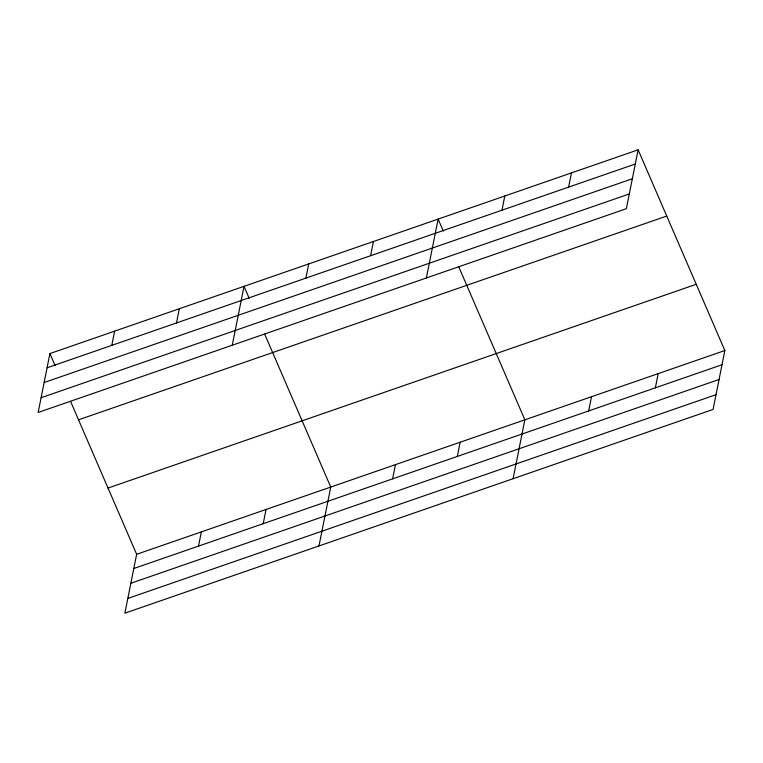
<?xml version="1.0" encoding="UTF-8"?>
<svg xmlns="http://www.w3.org/2000/svg" width="763" height="763" viewBox="0 0 763 763"><rect width="100%" height="100%" fill="white"/><g stroke="black" fill="none" stroke-linecap="round" stroke-linejoin="round"><path stroke-width="1.14" d="M49.919 353.574L38.15 412.468L626.356 208.7L638.126 149.815L49.919 353.574L55.079 365.525M111.779 345.372L114.622 331.161M176.482 322.959L179.324 308.748M70.558 401.357L136.644 554.3L124.874 613.185L713.081 409.426L724.85 350.532L638.126 149.815M232.257 345.219L244.026 286.335L249.186 298.276M198.504 546.089L201.346 531.887M305.887 278.123L308.729 263.922M263.206 523.676L266.049 509.474M370.589 255.71L373.431 241.509M318.982 545.946L330.751 487.061L264.666 334.118M426.364 277.98L438.134 219.095L443.293 231.036M392.611 478.849L395.453 464.648M501.959 210.207L504.801 195.996M457.314 456.436L460.156 442.235M568.626 187.107L571.458 172.905M513.089 478.706L524.858 419.812L458.782 266.869M588.683 410.933L591.525 396.722M655.35 387.833L658.183 373.632M47.077 367.785L635.293 164.016M44.13 382.53L632.346 178.761M41.097 397.723L629.303 193.955M78.532 419.812L666.748 216.053M108.022 488.062L696.228 284.294M136.644 554.3L724.85 350.532M133.802 568.511L722.008 364.743M130.854 583.256L719.061 379.488M127.822 598.44L716.028 394.681"/></g></svg>
